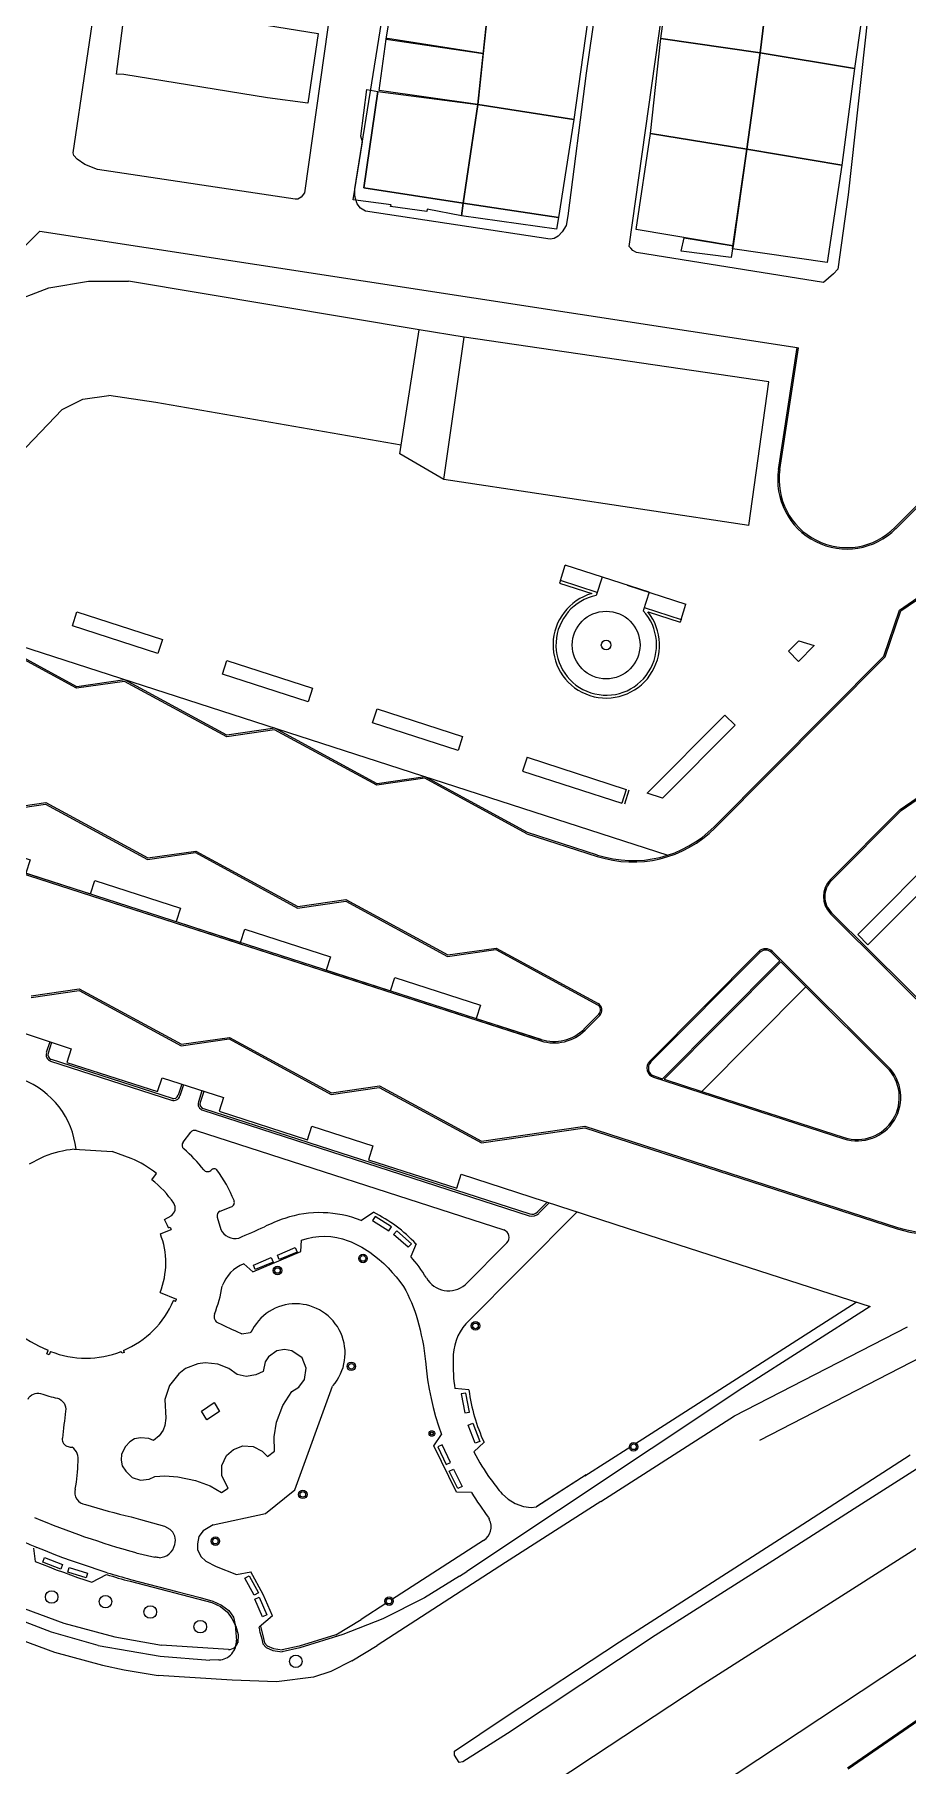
# Model space of a CAD drawing. Header units: centimetres. Extents: x 6155 to 7007, y 1466 to 2152.
# Drawn here: x 6604.2 to 6694.4, y 1571.6 to 1750.4 of the extents above; entities that cross this region are included whole.
import ezdxf

# ---------------------------------------------------------------- set-up
doc = ezdxf.new("R2010")
doc.units = ezdxf.units.CM
doc.layers.add('Level30', color=1, linetype='Continuous')

msp = doc.modelspace()

# ---------------------------------------------------------------- linework, layer by layer
at = {"color": 0, "linetype": 'Continuous'}
for p, q in [((6573.11, 1698.28), (6604.75, 1730.09)), ((6658.56, 1694.01), (6658.47, 1693.73)), ((6671.02, 1689.99), (6670.93, 1689.7)), ((6681.33, 1654.61), (6683.92, 1652.03))]:
    msp.add_line(p, q, dxfattribs=at)
at = {"color": 0}
for p, q in [((6604.75, 1730.09), (6683.02, 1718.09)), ((6601.39, 1722.58), (6605.68, 1724.25)), ((6605.68, 1724.25), (6609.77, 1724.92)), ((6609.77, 1724.92), (6613.93, 1724.92)), ((6643.95, 1719.89), (6613.93, 1724.92)), ((6642.1, 1707.99), (6643.95, 1719.89)), ((6648.59, 1719.15), (6643.95, 1719.89)), ((6646.49, 1704.46), (6648.59, 1719.15)), ((6680.09, 1714.54), (6648.59, 1719.15)), ((6681.09, 1705.49), (6683.02, 1718.09)), ((6681.24, 1705.47), (6683.17, 1718.06)), ((6609.2, 1712.74), (6611.88, 1713.11)), ((6616.73, 1712.39), (6611.88, 1713.11)), ((6678.01, 1699.68), (6680.09, 1714.54)), ((6594.97, 1699.08), (6607.07, 1711.67)), ((6607.07, 1711.67), (6609.2, 1712.74)), ((6642.1, 1707.99), (6616.73, 1712.39)), ((6693.12, 1699.47), (6706.22, 1712.63)), ((6693.23, 1699.36), (6706.33, 1712.53)), ((6641.96, 1707.1), (6642.1, 1707.99)), ((6646.49, 1704.46), (6641.96, 1707.1)), ((6678.01, 1699.68), (6646.49, 1704.46)), ((6693.6, 1690.96), (6703.49, 1697.77)), ((6693.73, 1690.86), (6703.62, 1697.67)), ((6658.56, 1694.01), (6659.06, 1695.58)), ((6658.47, 1693.73), (6661.79, 1692.65)), ((6662.36, 1692.78), (6658.56, 1694.01)), ((6662.87, 1694.35), (6662.26, 1692.46)), ((6667.72, 1692.79), (6667.11, 1690.89)), ((6590.45, 1691.2), (6669.65, 1665.63)), ((6667.22, 1691.22), (6671.02, 1689.99)), ((6667.61, 1690.78), (6670.93, 1689.7)), ((6671.02, 1689.99), (6671.53, 1691.56)), ((6691.99, 1686.2), (6693.6, 1690.96)), ((6692.12, 1686.12), (6693.73, 1690.86)), ((6608.55, 1682.87), (6598, 1688.6)), ((6608.58, 1683.02), (6598.03, 1688.75)), ((6683.19, 1687.79), (6682.11, 1686.71)), ((6683.17, 1685.65), (6682.11, 1686.71)), ((6684.79, 1687.28), (6683.17, 1685.65)), ((6674.44, 1668.56), (6691.99, 1686.2)), ((6674.55, 1668.45), (6692.12, 1686.12)), ((6613.51, 1683.59), (6608.55, 1682.87)), ((6613.54, 1683.74), (6608.58, 1683.02)), ((6624.06, 1677.86), (6613.51, 1683.59)), ((6624.09, 1678.02), (6613.54, 1683.74)), ((6675.55, 1680.11), (6667.52, 1672.05)), ((6676.61, 1679.06), (6675.55, 1680.11)), ((6629.02, 1678.58), (6624.06, 1677.86)), ((6629.05, 1678.74), (6624.09, 1678.02)), ((6639.57, 1672.85), (6629.02, 1678.58)), ((6639.6, 1673.01), (6629.05, 1678.74)), ((6676.61, 1679.06), (6669.12, 1671.53)), ((6655.11, 1675.74), (6654.65, 1674.31)), ((6655.11, 1675.74), (6665.35, 1672.43)), ((6693.66, 1670.35), (6703.55, 1677.16)), ((6693.76, 1670.24), (6703.68, 1677.06)), ((6644.56, 1673.73), (6639.6, 1673.01)), ((6655.14, 1667.98), (6644.56, 1673.73)), ((6654.65, 1674.31), (6664.89, 1671)), ((6644.53, 1673.57), (6639.57, 1672.85)), ((6655.08, 1667.84), (6644.53, 1673.57)), ((6665.35, 1672.43), (6664.89, 1671)), ((6665.64, 1672.34), (6665.18, 1670.91)), ((6665.45, 1672.72), (6665.45, 1672.72)), ((6582.65, 1670.29), (6656.53, 1646.44)), ((6582.65, 1670.29), (6656.66, 1646.4)), ((6582.7, 1670.44), (6656.57, 1646.59)), ((6600.37, 1670.19), (6605.33, 1670.91)), ((6600.4, 1670.35), (6605.36, 1671.06)), ((6605.33, 1670.91), (6615.88, 1665.18)), ((6605.36, 1671.06), (6615.91, 1665.34)), ((6693.66, 1670.35), (6686.46, 1663.12)), ((6693.76, 1670.24), (6686.57, 1663.01)), ((6655.08, 1667.84), (6662.35, 1665.5)), ((6662.4, 1665.64), (6655.14, 1667.98)), ((6699.69, 1667.88), (6689.28, 1657.42)), ((6700.76, 1666.83), (6690.34, 1656.36)), ((6615.88, 1665.18), (6620.85, 1665.9)), ((6615.91, 1665.34), (6620.87, 1666.06)), ((6620.85, 1665.9), (6631.39, 1660.17)), ((6620.87, 1666.06), (6631.42, 1660.33)), ((6631.39, 1660.17), (6636.36, 1660.89)), ((6631.42, 1660.33), (6636.39, 1661.05)), ((6636.36, 1660.89), (6646.9, 1655.17)), ((6636.39, 1661.05), (6646.93, 1655.32)), ((6709.27, 1636.89), (6686.47, 1659.58)), ((6709.3, 1637.08), (6686.58, 1659.69)), ((6646.9, 1655.17), (6651.87, 1655.88)), ((6646.93, 1655.32), (6651.9, 1656.04)), ((6651.87, 1655.88), (6662.37, 1650.18)), ((6651.9, 1656.04), (6662.44, 1650.31)), ((6689.28, 1657.42), (6690.34, 1656.36)), ((6667.78, 1644.34), (6679.06, 1655.67)), ((6667.88, 1644.23), (6679.16, 1655.57)), ((6681.23, 1654.71), (6669.11, 1642.54)), ((6681.33, 1654.61), (6669.27, 1642.49)), ((6680.36, 1655.57), (6681.23, 1654.71)), ((6680.47, 1655.68), (6692.4, 1643.8)), ((6603.84, 1650.94), (6608.81, 1651.66)), ((6603.87, 1651.1), (6608.83, 1651.81)), ((6608.81, 1651.66), (6619.35, 1645.93)), ((6608.83, 1651.81), (6619.38, 1646.09)), ((6683.92, 1652.03), (6673.17, 1641.23)), ((6683.92, 1652.03), (6692.3, 1643.7)), ((6660.99, 1647.66), (6662.52, 1649.19)), ((6661.1, 1647.55), (6662.62, 1649.08)), ((6601.68, 1647.71), (6607.98, 1645.61)), ((6676.83, 1644.91), (6678.98, 1647.07)), ((6605.78, 1646.35), (6605.42, 1645.23)), ((6605.97, 1646.28), (6605.61, 1645.17)), ((6607.98, 1645.61), (6607.55, 1644.22)), ((6619.35, 1645.93), (6624.32, 1646.65)), ((6619.38, 1646.09), (6624.35, 1646.81)), ((6624.32, 1646.65), (6634.86, 1640.92)), ((6624.35, 1646.81), (6634.89, 1641.08)), ((6605.87, 1644.35), (6618.35, 1640.32)), ((6605.93, 1644.54), (6618.42, 1640.51)), ((6607.55, 1644.22), (6616.92, 1641.2)), ((6616.92, 1641.2), (6617.38, 1642.63)), ((6617.38, 1642.63), (6623.73, 1640.58)), ((6619.41, 1641.97), (6619.04, 1640.83)), ((6619.6, 1641.91), (6619.23, 1640.77)), ((6634.86, 1640.92), (6639.83, 1641.64)), ((6634.89, 1641.08), (6639.86, 1641.8)), ((6639.83, 1641.64), (6650.38, 1635.92)), ((6639.86, 1641.8), (6650.4, 1636.07)), ((6668.18, 1642.68), (6687.84, 1636.33)), ((6668.22, 1642.82), (6669.11, 1642.54)), ((6669.27, 1642.49), (6673.17, 1641.23)), ((6621.51, 1641.29), (6621.14, 1640.15)), ((6621.7, 1641.23), (6621.33, 1640.09)), ((6623.73, 1640.58), (6623.27, 1639.18)), ((6673.17, 1641.23), (6687.89, 1636.47)), ((6621.59, 1639.27), (6655.32, 1628.38)), ((6621.65, 1639.46), (6655.38, 1628.57)), ((6623.27, 1639.18), (6632.4, 1636.21)), ((6619.55, 1635.97), (6620.36, 1637.01)), ((6620.91, 1637.18), (6652.71, 1626.91)), ((6632.4, 1636.21), (6632.86, 1637.64)), ((6632.86, 1637.64), (6639.16, 1635.6)), ((6650.38, 1635.92), (6661.07, 1637.46)), ((6650.4, 1636.07), (6661.09, 1637.62)), ((6661.07, 1637.46), (6693.36, 1627.04)), ((6661.09, 1637.62), (6693.4, 1627.18)), ((6605.19, 1634.49), (6604.87, 1634.31)), ((6608.29, 1635.25), (6612.22, 1635.01)), ((6614.19, 1634.3), (6612.22, 1635.01)), ((6639.16, 1635.6), (6638.73, 1634.16)), ((6604.87, 1634.31), (6603.65, 1633.7)), ((6616.32, 1632.1), (6616.81, 1632.74)), ((6622.42, 1633.05), (6622.61, 1633.22)), ((6638.73, 1634.16), (6647.85, 1631.24)), ((6647.85, 1631.24), (6648.3, 1632.66)), ((6648.3, 1632.66), (6665.56, 1627.07)), ((6623.38, 1628.84), (6624.54, 1629.29)), ((6657.19, 1629.77), (6656.19, 1628.77)), ((6657.4, 1629.7), (6656.33, 1628.63)), ((6617.63, 1627.98), (6618.31, 1628.38)), ((6618.04, 1627.14), (6618.22, 1627.21)), ((6618.22, 1627.21), (6618.33, 1626.97)), ((6623.08, 1628.24), (6623.44, 1626.97)), ((6637.94, 1627.89), (6639.24, 1628.74)), ((6639.41, 1628.31), (6639.13, 1627.89)), ((6639.13, 1627.89), (6640.81, 1626.81)), ((6641.09, 1627.23), (6639.41, 1628.31)), ((6640.81, 1626.81), (6641.09, 1627.23)), ((6660.28, 1628.77), (6648.78, 1617.21)), ((6660.07, 1628.84), (6660.49, 1628.7)), ((6617.21, 1626.51), (6618.33, 1626.97)), ((6631.72, 1624.67), (6631.79, 1625.87)), ((6641.31, 1626.43), (6641.64, 1626.81)), ((6642.82, 1625.12), (6641.31, 1626.43)), ((6641.64, 1626.81), (6643.15, 1625.49)), ((6643.15, 1625.49), (6642.82, 1625.12)), ((6643.63, 1625.48), (6643.08, 1624.16)), ((6653.03, 1625.59), (6648.71, 1621.25)), ((6665.56, 1627.07), (6690.55, 1619)), ((6626.77, 1622.57), (6631.72, 1624.67)), ((6626.77, 1622.57), (6625.82, 1623.4)), ((6617.18, 1620.46), (6618.87, 1619.75)), ((6618.77, 1619.52), (6618.57, 1619.61)), ((6618.77, 1619.52), (6618.87, 1619.75)), ((6666.21, 1604.79), (6689.13, 1619.46)), ((6690.55, 1619), (6677.39, 1610.6)), ((6676.56, 1607.7), (6694.41, 1616.91)), ((6605.61, 1614.47), (6604.65, 1614.91)), ((6625.58, 1616.17), (6625.51, 1616.2)), ((6625.64, 1616.18), (6625.58, 1616.17)), ((6625.64, 1616.18), (6626.5, 1616.3)), ((6626.56, 1616.3), (6626.5, 1616.3)), ((6605.46, 1614.11), (6605.61, 1614.47)), ((6605.71, 1614), (6605.46, 1614.11)), ((6605.86, 1614.36), (6605.71, 1614)), ((6613.23, 1614.17), (6613.16, 1614.35)), ((6613.46, 1614.26), (6613.23, 1614.17)), ((6613.39, 1614.45), (6613.46, 1614.26)), ((6621.07, 1613.07), (6619.81, 1612.58)), ((6621.83, 1613.18), (6621.07, 1613.07)), ((6623.13, 1613.06), (6621.83, 1613.18)), ((6624.27, 1612.61), (6623.13, 1613.06)), ((6628.04, 1613.28), (6627.83, 1612.28)), ((6628.37, 1613.8), (6628.04, 1613.28)), ((6629.24, 1614.43), (6628.37, 1613.8)), ((6630.03, 1614.56), (6629.24, 1614.43)), ((6630.81, 1614.43), (6630.03, 1614.56)), ((6631.87, 1613.71), (6630.81, 1614.43)), ((6632.26, 1612.63), (6631.87, 1613.71)), ((6619.13, 1612.06), (6618.15, 1610.83)), ((6619.81, 1612.58), (6619.13, 1612.06)), ((6625.15, 1611.98), (6624.27, 1612.61)), ((6626.06, 1611.77), (6625.15, 1611.98)), ((6627.07, 1611.95), (6626.06, 1611.77)), ((6627.83, 1612.28), (6627.07, 1611.95)), ((6631.52, 1610.66), (6632.1, 1611.45)), ((6632.1, 1611.45), (6632.26, 1612.63)), ((6618.15, 1610.83), (6617.66, 1609.4)), ((6617.66, 1609.4), (6617.78, 1607.48)), ((6629.85, 1608.76), (6630.78, 1610.21)), ((6630.78, 1610.21), (6631.52, 1610.66)), ((6631.11, 1600.07), (6635, 1610.78)), ((6649.1, 1610.38), (6647.64, 1610.52)), ((6648.78, 1610.06), (6648.28, 1609.97)), ((6648.28, 1609.97), (6648.66, 1608)), ((6649.15, 1608.1), (6648.78, 1610.06)), ((6677.42, 1610.61), (6648.89, 1591.63)), ((6621.45, 1608.2), (6622.76, 1609.07)), ((6622.02, 1607.3), (6621.45, 1608.2)), ((6623.31, 1608.16), (6622.02, 1607.3)), ((6622.76, 1609.07), (6623.31, 1608.16)), ((6629.22, 1607.06), (6629.85, 1608.76)), ((6648.66, 1608), (6649.15, 1608.1)), ((6662.74, 1598.86), (6676.56, 1607.7)), ((6617.48, 1606.24), (6617.08, 1605.63)), ((6617.67, 1606.72), (6617.48, 1606.24)), ((6617.78, 1607.48), (6617.67, 1606.72)), ((6628.98, 1605.54), (6629.22, 1607.06)), ((6645.46, 1604.59), (6646.27, 1605.77)), ((6649.02, 1606.75), (6649.49, 1606.94)), ((6649.75, 1604.89), (6649.02, 1606.75)), ((6649.49, 1606.94), (6650.22, 1605.07)), ((6613.6, 1604.54), (6613.2, 1603.74)), ((6614.04, 1605.03), (6613.6, 1604.54)), ((6614.55, 1605.32), (6614.04, 1605.03)), ((6615.16, 1605.42), (6614.55, 1605.32)), ((6616, 1605.35), (6615.16, 1605.42)), ((6616.51, 1605.15), (6616, 1605.35)), ((6617.08, 1605.63), (6616.51, 1605.15)), ((6624.04, 1603.61), (6624.75, 1604.23)), ((6624.75, 1604.23), (6625.72, 1604.59)), ((6625.72, 1604.59), (6626.79, 1604.53)), ((6626.79, 1604.53), (6627.74, 1604.06)), ((6627.74, 1604.06), (6628.27, 1603.49)), ((6628.27, 1603.49), (6629.02, 1604.04)), ((6629.02, 1604.04), (6628.98, 1605.54)), ((6647.81, 1599.83), (6645.46, 1604.59)), ((6646.33, 1604.71), (6645.88, 1604.49)), ((6645.88, 1604.49), (6646.74, 1602.69)), ((6647.19, 1602.9), (6646.33, 1604.71)), ((6649.61, 1603.97), (6650.66, 1604.98)), ((6650.22, 1605.07), (6649.75, 1604.89)), ((6661.06, 1601.49), (6665.83, 1604.55)), ((6613.2, 1603.74), (6613.15, 1603.12)), ((6613.15, 1603.12), (6613.26, 1602.55)), ((6613.26, 1602.55), (6613.63, 1602)), ((6623.55, 1601.52), (6623.57, 1602.56)), ((6623.57, 1602.56), (6624.04, 1603.61)), ((6646.74, 1602.69), (6647.19, 1602.9)), ((6647.07, 1602), (6647.52, 1602.21)), ((6647.52, 1602.21), (6648.39, 1600.41)), ((6613.63, 1602), (6614.28, 1601.35)), ((6614.28, 1601.35), (6615.16, 1601.05)), ((6615.16, 1601.05), (6616.06, 1601.15)), ((6616.06, 1601.15), (6616.65, 1601.44)), ((6616.65, 1601.44), (6617.66, 1601.5)), ((6617.66, 1601.5), (6619.03, 1601.42)), ((6619.03, 1601.42), (6620.83, 1601.04)), ((6620.83, 1601.04), (6622.35, 1600.48)), ((6622.35, 1600.48), (6623.52, 1599.77)), ((6624.2, 1600.22), (6623.55, 1601.52)), ((6647.94, 1600.19), (6647.07, 1602)), ((6648.39, 1600.41), (6647.94, 1600.19)), ((6661.23, 1601.6), (6656.09, 1598.32)), ((6661.23, 1601.6), (6656.13, 1598.34)), ((6623.52, 1599.77), (6624.2, 1600.22)), ((6628.07, 1597.61), (6631.11, 1600.07)), ((6649.38, 1599.78), (6647.81, 1599.83)), ((6652.57, 1599.62), (6653.16, 1599.09)), ((6662.74, 1598.86), (6652.89, 1592.54)), ((6653.16, 1599.09), (6653.87, 1598.65)), ((6653.87, 1598.65), (6654.75, 1598.34)), ((6614.19, 1597.26), (6615.17, 1596.98)), ((6615.17, 1596.98), (6617.65, 1596.3)), ((6622.67, 1596.46), (6628.07, 1597.61)), ((6651.13, 1597.17), (6651.21, 1597.01)), ((6654.75, 1598.34), (6655.53, 1598.25)), ((6655.53, 1598.25), (6656.03, 1598.31)), ((6617.65, 1596.3), (6618.17, 1595.98)), ((6621.19, 1595.23), (6621.03, 1594.49)), ((6621.62, 1595.82), (6621.19, 1595.23)), ((6622.67, 1596.46), (6621.62, 1595.82)), ((6604.1, 1594.04), (6604.26, 1592.67)), ((6614.68, 1593.56), (6616.64, 1593.12)), ((6621.03, 1594.49), (6621.05, 1593.9)), ((6621.05, 1593.9), (6621.38, 1593.19)), ((6650.62, 1594.83), (6641.1, 1588.69)), ((6621.38, 1593.19), (6621.89, 1592.69)), ((6621.89, 1592.69), (6622.98, 1592.15)), ((6622.98, 1592.15), (6625.09, 1591.32)), ((6625.09, 1591.32), (6626.57, 1591.58)), ((6627.84, 1589.25), (6626.57, 1591.58)), ((6652.89, 1592.54), (6639.62, 1583.99)), ((6648.13, 1591.13), (6648.89, 1591.63)), ((6610.14, 1590.53), (6611.65, 1591.31)), ((6614.07, 1590.62), (6622.51, 1588.41)), ((6614.12, 1590.81), (6618.9, 1589.57)), ((6648.14, 1591.14), (6644.51, 1588.9)), ((6602.19, 1588.15), (6607.24, 1586.3)), ((6618.9, 1589.57), (6621.33, 1588.92)), ((6621.33, 1588.92), (6622.62, 1588.55)), ((6622.51, 1588.41), (6623.42, 1588)), ((6622.62, 1588.55), (6623.53, 1588.15)), ((6623.42, 1588), (6624.15, 1587.42)), ((6623.53, 1588.15), (6624.28, 1587.58)), ((6628.8, 1587.06), (6627.84, 1589.25)), ((6640.61, 1588.38), (6637.95, 1586.66)), ((6644.51, 1588.9), (6640.19, 1586.75)), ((6605.94, 1585.36), (6602.82, 1586.56)), ((6607.24, 1586.3), (6612.49, 1584.86)), ((6624.15, 1587.42), (6624.59, 1586.77)), ((6624.28, 1587.58), (6624.77, 1586.89)), ((6624.59, 1586.77), (6625, 1585.99)), ((6624.77, 1586.89), (6624.93, 1586.13)), ((6624.93, 1586.13), (6625.07, 1584.46)), ((6628.81, 1587.06), (6627.43, 1585.86)), ((6635.35, 1585.08), (6637.95, 1586.66)), ((6640.19, 1586.75), (6636.07, 1585.1)), ((6600.95, 1585.25), (6606.28, 1583.29)), ((6610.77, 1583.99), (6605.94, 1585.36)), ((6612.49, 1584.86), (6617.34, 1584.01)), ((6625, 1585.99), (6625.24, 1585.13)), ((6625.24, 1585.13), (6625.21, 1584.27)), ((6625.21, 1584.27), (6625.22, 1584.4)), ((6627.5, 1585.35), (6627.69, 1584.65)), ((6627.55, 1585.96), (6627.88, 1584.7)), ((6627.69, 1584.65), (6627.8, 1584.16)), ((6627.88, 1584.7), (6627.98, 1584.25)), ((6635.35, 1585.08), (6631.56, 1583.92)), ((6636.07, 1585.1), (6631.61, 1583.72)), ((6606.28, 1583.29), (6611.23, 1581.94)), ((6610.77, 1583.99), (6617.2, 1582.86)), ((6617.2, 1582.86), (6622.33, 1582.47)), ((6624.25, 1583.58), (6617.34, 1584.01)), ((6627.8, 1584.16), (6628.14, 1583.77)), ((6627.98, 1584.25), (6628.26, 1583.93)), ((6628.14, 1583.77), (6628.84, 1583.47)), ((6628.26, 1583.93), (6628.9, 1583.66)), ((6628.84, 1583.47), (6629.81, 1583.33)), ((6628.9, 1583.66), (6629.81, 1583.53)), ((6631.56, 1583.92), (6629.81, 1583.53)), ((6631.61, 1583.72), (6629.81, 1583.33)), ((6637, 1582.4), (6639.62, 1583.99)), ((6611.23, 1581.94), (6613.47, 1581.48)), ((6613.47, 1581.48), (6616.97, 1580.87)), ((6624.63, 1580.4), (6616.97, 1580.87)), ((6623.25, 1582.49), (6622.33, 1582.47)), ((6634.82, 1581.3), (6633.03, 1580.7)), ((6637, 1582.4), (6634.82, 1581.3)), ((6629.22, 1580.21), (6624.63, 1580.4)), ((6633.03, 1580.7), (6629.22, 1580.21))]:
    msp.add_line(p, q, dxfattribs=at)
msp.add_line((6683.02, 1718.09), (6683.17, 1718.06))
at = {"color": 7}
msp.add_line((6679.16, 1605.18), (6697.01, 1614.38), dxfattribs=at)
for points in [[(6640.27, 1796.43), (6640.77, 1796.01), (6640.97, 1795.61), (6641.04, 1795.18), (6641, 1794.61), (6634.92, 1754.11), (6632.11, 1734.07), (6631.76, 1733.62), (6631.43, 1733.41), (6631.14, 1733.39), (6610.7, 1736.46), (6609.41, 1736.97), (6608.6, 1737.53), (6608.27, 1737.9), (6608.19, 1738.18), (6612.01, 1764.07), (6617.13, 1798.71), (6617.57, 1799.28), (6618.08, 1799.52), (6618.87, 1799.55), (6640.27, 1796.43)], [(6659.33, 1731.7), (6659.16, 1730.67), (6658.74, 1730.04), (6658.32, 1729.6), (6657.89, 1729.34), (6657.49, 1729.27), (6638.41, 1732.18), (6637.9, 1732.48), (6637.56, 1732.91), (6637.39, 1733.46), (6637.29, 1733.83), (6637.3, 1734.47), (6646.94, 1794.62), (6647.21, 1795.2), (6647.52, 1795.48), (6647.93, 1795.63), (6666.76, 1792.6), (6667.2, 1792.33), (6667.5, 1792.07), (6667.68, 1791.8), (6667.77, 1791.54), (6661.22, 1746.44), (6659.33, 1731.7)], [(6673.05, 1726.84), (6666.4, 1727.88), (6666.04, 1728.1), (6665.82, 1728.36), (6665.65, 1728.53), (6674.37, 1790.44), (6674.45, 1790.85), (6674.61, 1791.18), (6674.93, 1791.33), (6675.36, 1791.41), (6684.76, 1789.99)], [(6693.06, 1777.14), (6688.29, 1733.85), (6687.21, 1726.18), (6686.77, 1725.69), (6685.75, 1724.81), (6673.05, 1726.84)], [(6638.92, 1550.3), (6638.57, 1551.45), (6638.52, 1552.5), (6638.78, 1554.16), (6638.97, 1555.19), (6639.54, 1556.29), (6640.48, 1557.64), (6641.43, 1558.63), (6642.28, 1559.29), (6650.14, 1564.71), (6661.98, 1572.56), (6673, 1579.81), (6700.3, 1597.21), (6732.19, 1617.54), (6754.15, 1631.57), (6776.38, 1645.68), (6791.32, 1655.23), (6791.96, 1655.37), (6792.58, 1654.98), (6793.38, 1654.01), (6794.37, 1652.42), (6796.24, 1649.7)], [(6703.31, 1607.27), (6689.3, 1598.34), (6680.52, 1592.74), (6668.36, 1585.02), (6653.08, 1574.9), (6648.47, 1571.96), (6648.09, 1571.9), (6647.6, 1572.66), (6647.61, 1573.05), (6652.86, 1576.58), (6664.66, 1584.36), (6683.02, 1596.12), (6694.71, 1603.69)]]:
    msp.add_lwpolyline(points, dxfattribs=at)
for points in [[(6679.2, 1748.51), (6668.94, 1750.01), (6670.31, 1760.21), (6670.4, 1759.96), (6680.37, 1758.23), (6679.2, 1748.51)], [(6679.2, 1748.51), (6680.37, 1758.23), (6690.31, 1756.64), (6688.93, 1746.89), (6679.2, 1748.51)], [(6640.67, 1750.01), (6640.56, 1749.93), (6641.26, 1754.36), (6651.1, 1753.25), (6650.58, 1748.45), (6640.67, 1750.01)], [(6612.67, 1746.33), (6613.64, 1753.72), (6633.52, 1750.52), (6632.45, 1743.34), (6628.29, 1743.89), (6613.43, 1746.27), (6612.67, 1746.33)], [(6661.36, 1751.72), (6659.95, 1741.63), (6650.03, 1743.2), (6651.1, 1753.25), (6661.36, 1751.72)], [(6650.03, 1743.2), (6639.82, 1744.63), (6640.56, 1749.93), (6650.58, 1748.45), (6650.03, 1743.2)], [(6679.2, 1748.51), (6677.82, 1738.57), (6667.87, 1740.18), (6668.94, 1750.01), (6679.2, 1748.51)], [(6677.82, 1738.57), (6679.2, 1748.51), (6688.93, 1746.89), (6687.63, 1736.93), (6677.82, 1738.57)], [(6648.33, 1731.69), (6644.78, 1732.36), (6644.75, 1732.14), (6641, 1732.66), (6641.05, 1732.81), (6637.14, 1733.34), (6638.09, 1739.33), (6637.93, 1739.93), (6638.55, 1744.73), (6639.68, 1744.52), (6638.22, 1734.58), (6648.5, 1733), (6648.33, 1731.69)], [(6648.5, 1733), (6638.22, 1734.58), (6639.68, 1744.52), (6650.03, 1743.2), (6648.5, 1733)], [(6659.95, 1741.63), (6658.36, 1731.5), (6648.5, 1733), (6650.03, 1743.2), (6659.95, 1741.63)], [(6677.82, 1738.57), (6676.39, 1728.58), (6666.39, 1730.26), (6667.87, 1740.18), (6677.82, 1738.57)], [(6676.35, 1728.29), (6677.82, 1738.57), (6687.63, 1736.93), (6686.11, 1726.87), (6676.35, 1728.29)], [(6658.36, 1731.5), (6658.15, 1730.32), (6648.33, 1731.69), (6648.5, 1733), (6658.36, 1731.5)], [(6676.35, 1728.29), (6676.21, 1727.37), (6671.03, 1728.04), (6671.35, 1729.42), (6676.39, 1728.58), (6676.35, 1728.29)]]:
    msp.add_lwpolyline(points, close=True, dxfattribs=at)
at = {"color": 0}
for points in [[(6667.72, 1692.79), (6659.06, 1695.58)], [(6665.44, 1693.52), (6671.53, 1691.56)], [(6683.19, 1687.79), (6684.79, 1687.28)], [(6624.09, 1685.75), (6632.94, 1682.9), (6632.48, 1681.47), (6623.63, 1684.33), (6624.09, 1685.75)], [(6581.43, 1672.37), (6588.25, 1670.16), (6587.81, 1668.79), (6594.47, 1666.64), (6594.91, 1668.01), (6603.76, 1665.15), (6603.32, 1663.78), (6609.98, 1661.63), (6610.43, 1663), (6619.28, 1660.15), (6618.83, 1658.77), (6625.49, 1656.62), (6625.94, 1657.99), (6634.79, 1655.14), (6634.34, 1653.76), (6641, 1651.61), (6641.45, 1652.99), (6650.3, 1650.13), (6649.86, 1648.75), (6656.52, 1646.61)], [(6669.12, 1671.53), (6667.52, 1672.05)], [(6622.61, 1633.22), (6622.61, 1633.22), (6622.67, 1633.24), (6622.73, 1633.25), (6622.79, 1633.26), (6622.85, 1633.25), (6622.9, 1633.23), (6622.96, 1633.2), (6623, 1633.17), (6623.05, 1633.12)], [(6623.44, 1626.97), (6623.44, 1626.97), (6623.59, 1626.73), (6623.77, 1626.51), (6623.98, 1626.33), (6624.22, 1626.19), (6624.48, 1626.09), (6624.76, 1626.04), (6625.04, 1626.03), (6625.31, 1626.07)], [(6631.79, 1625.87), (6631.79, 1625.87), (6632.38, 1626.04), (6632.98, 1626.17), (6633.59, 1626.24), (6634.21, 1626.26), (6634.82, 1626.22), (6635.43, 1626.13), (6636.03, 1625.99), (6636.62, 1625.8)], [(6636.62, 1625.8), (6636.62, 1625.8), (6636.91, 1625.68), (6637.2, 1625.55), (6637.48, 1625.41), (6637.76, 1625.27), (6638.04, 1625.12), (6638.31, 1624.96), (6638.58, 1624.8), (6638.85, 1624.63), (6638.85, 1624.63), (6639.35, 1624.25), (6639.83, 1623.85), (6640.29, 1623.43), (6640.74, 1622.99), (6641.17, 1622.53), (6641.58, 1622.06), (6641.96, 1621.57), (6642.33, 1621.06)], [(6626.82, 1623.27), (6628.66, 1624.05), (6628.86, 1623.59), (6627.02, 1622.81), (6626.82, 1623.27)], [(6629.31, 1624.31), (6631.15, 1625.09), (6631.35, 1624.62), (6629.5, 1623.85), (6629.31, 1624.31)], [(6625.82, 1623.4), (6625.82, 1623.4), (6625.45, 1623.23), (6625.1, 1623.02), (6624.77, 1622.78), (6624.47, 1622.5), (6624.2, 1622.19), (6623.97, 1621.85), (6623.77, 1621.49), (6623.61, 1621.12)], [(6642.33, 1621.06), (6642.33, 1621.06), (6642.56, 1620.65), (6642.77, 1620.24), (6642.97, 1619.82), (6643.16, 1619.4), (6643.34, 1618.97), (6643.5, 1618.53), (6643.64, 1618.09), (6643.78, 1617.64), (6643.78, 1617.64), (6643.92, 1617.11), (6644.05, 1616.58), (6644.17, 1616.04), (6644.29, 1615.5), (6644.39, 1614.96), (6644.48, 1614.42), (6644.55, 1613.88), (6644.62, 1613.33)], [(6644.62, 1613.34), (6644.62, 1613.34), (6644.71, 1612.37), (6644.83, 1611.41), (6644.99, 1610.45), (6645.18, 1609.5), (6645.4, 1608.55), (6645.66, 1607.62), (6645.95, 1606.69), (6646.27, 1605.77)], [(6647.48, 1613.5), (6647.48, 1613.5), (6647.47, 1613.13), (6647.47, 1612.76), (6647.48, 1612.38), (6647.49, 1612.01), (6647.52, 1611.63), (6647.55, 1611.26), (6647.59, 1610.89), (6647.64, 1610.52)], [(6603.53, 1609.44), (6603.53, 1609.44), (6603.63, 1609.6), (6603.76, 1609.75), (6603.91, 1609.87), (6604.08, 1609.96), (6604.26, 1610.02), (6604.45, 1610.05), (6604.65, 1610.04), (6604.84, 1610.01)], [(6606.57, 1609.53), (6606.57, 1609.53), (6606.77, 1609.45), (6606.95, 1609.34), (6607.11, 1609.19), (6607.25, 1609.02), (6607.34, 1608.83), (6607.41, 1608.62), (6607.43, 1608.41), (6607.41, 1608.19)], [(6649.61, 1603.97), (6649.61, 1603.97), (6649.8, 1603.6), (6650.01, 1603.23), (6650.22, 1602.86), (6650.43, 1602.5), (6650.66, 1602.15), (6650.89, 1601.8), (6651.13, 1601.45), (6651.38, 1601.11), (6651.38, 1601.11), (6651.52, 1600.92), (6651.66, 1600.73), (6651.8, 1600.54), (6651.95, 1600.36), (6652.09, 1600.17), (6652.24, 1599.99), (6652.4, 1599.81), (6652.55, 1599.63)], [(6649.38, 1599.78), (6649.38, 1599.78), (6649.38, 1599.78), (6649.38, 1599.78), (6649.38, 1599.78), (6649.38, 1599.78), (6649.38, 1599.78), (6649.38, 1599.78), (6649.38, 1599.78), (6649.38, 1599.78), (6649.38, 1599.78), (6649.58, 1599.45), (6649.79, 1599.12), (6650, 1598.8), (6650.22, 1598.47), (6650.44, 1598.15), (6650.66, 1597.83), (6650.88, 1597.51), (6651.11, 1597.2)], [(6601.27, 1595.61), (6601.27, 1595.61), (6601.5, 1595.53), (6601.72, 1595.44), (6601.94, 1595.34), (6602.15, 1595.24), (6602.36, 1595.13), (6602.57, 1595.01), (6602.77, 1594.88), (6602.96, 1594.74), (6602.96, 1594.74), (6603.15, 1594.66), (6603.33, 1594.58), (6603.51, 1594.5), (6603.7, 1594.43), (6603.88, 1594.35), (6604.07, 1594.27), (6604.25, 1594.19), (6604.44, 1594.11)], [(6611.71, 1591.5), (6611.71, 1591.5), (6610.79, 1591.79), (6609.87, 1592.09), (6608.96, 1592.4), (6608.04, 1592.72), (6607.14, 1593.05), (6606.23, 1593.39), (6605.33, 1593.75), (6604.44, 1594.11)], [(6604.26, 1592.67), (6604.26, 1592.67), (6604.99, 1592.38), (6605.72, 1592.09), (6606.45, 1591.81), (6607.18, 1591.54), (6607.92, 1591.28), (6608.66, 1591.02), (6609.4, 1590.77), (6610.14, 1590.53)], [(6605.23, 1593.06), (6607.09, 1592.34), (6606.91, 1591.87), (6605.05, 1592.6), (6605.23, 1593.06)], [(6607.78, 1592.04), (6609.69, 1591.44), (6609.54, 1590.97), (6607.63, 1591.56), (6607.78, 1592.04)], [(6626.37, 1591.16), (6627.34, 1589.41), (6626.9, 1589.17), (6625.94, 1590.92), (6626.37, 1591.16)], [(6627.43, 1588.98), (6628.21, 1587.14), (6627.75, 1586.94), (6626.97, 1588.78), (6627.43, 1588.98)]]:
    msp.add_lwpolyline(points, dxfattribs=at)
for points in [[(6608.58, 1690.76), (6617.43, 1687.91), (6616.96, 1686.48), (6608.11, 1689.34), (6608.58, 1690.76)], [(6639.6, 1680.75), (6648.45, 1677.89), (6647.99, 1676.46), (6639.14, 1679.32), (6639.6, 1680.75)]]:
    msp.add_lwpolyline(points, close=True, dxfattribs=at)
at = {"linetype": 'Continuous', "flags": 128}
msp.add_lwpolyline([(6796.24, 1649.7), (6640.62, 1546.83)], dxfattribs=at)
at = {"color": 0}
for centre, radius in [((6663.28, 1687.34), 3.5), ((6663.28, 1687.34), 0.5), ((6638.15, 1623.97), 0.44), ((6638.15, 1623.97), 0.291), ((6629.31, 1622.72), 0.44), ((6629.31, 1622.72), 0.291), ((6649.77, 1617), 0.44), ((6649.77, 1617), 0.291), ((6636.94, 1612.82), 0.44), ((6636.94, 1612.82), 0.291), ((6645.27, 1605.88), 0.291), ((6645.27, 1605.88), 0.143), ((6666.12, 1604.51), 0.44), ((6666.12, 1604.51), 0.291), ((6631.93, 1599.59), 0.44), ((6631.93, 1599.59), 0.291), ((6622.89, 1594.76), 0.44), ((6622.89, 1594.76), 0.291), ((6605.97, 1588.99), 0.65), ((6611.54, 1588.51), 0.65), ((6616.16, 1587.44), 0.65), ((6640.84, 1588.56), 0.44), ((6640.84, 1588.56), 0.291), ((6621.33, 1585.92), 0.65), ((6631.21, 1582.34), 0.65)]:
    msp.add_circle(centre, radius, dxfattribs=at)
for centre, radius, start, end in [((6688.16, 1704.41), 7.15, 171.2796, 315.1422), ((6688.16, 1704.41), 7, 171.2796, 315.1422), ((6663.29, 1687.36), 5.5, 105.8383, 38.3626), ((6663.29, 1687.36), 5.2, 101.4709, 42.7331), ((6666.04, 1676.92), 12, 252.1072, 315.1422), ((6666.04, 1676.92), 11.85, 252.1072, 315.1422), ((6688.23, 1661.35), 2.5, 135.1422, 225.1422), ((6688.23, 1661.35), 2.35, 135.1415, 225.1429), ((6679.76, 1654.97), 1, 45.1422, 135.1422), ((6679.76, 1654.97), 0.85, 45.1414, 135.143), ((6662.07, 1649.63), 0.625, 315.1422, 61.4994), ((6662.07, 1649.63), 0.775, 315.1422, 61.4994), ((6657.91, 1650.73), 4.5, 252.1072, 315.1422), ((6657.91, 1650.73), 4.35, 252.1072, 315.1422), ((6606.09, 1645.01), 0.7, 162.1051, 252.1051), ((6606.09, 1645.01), 0.5, 162.1051, 252.1051), ((6668.49, 1643.63), 1, 135.1422, 252.1072), ((6668.49, 1643.63), 0.85, 135.1414, 252.1072), ((6689.23, 1640.61), 4.5, 252.1072, 45.1422), ((6689.23, 1640.61), 4.35, 252.1072, 45.1422), ((6599.81, 1634.31), 8.73, 6.1296, 68.8343), ((6618.57, 1640.98), 0.7, 252.1051, 342.1051), ((6618.57, 1640.98), 0.5, 252.1051, 342.1051), ((6621.8, 1639.94), 0.7, 162.1051, 252.1051), ((6621.8, 1639.94), 0.5, 162.1051, 252.1051), ((6620.75, 1636.7), 0.5, 72.1051, 142.3705), ((6609.54, 1623.51), 11.81, 96.0873, 111.6019), ((6619.95, 1635.66), 0.5, 142.3705, 229.4186), ((6609.54, 1623.51), 15.5, 38.3244, 49.4186), ((6609.54, 1623.51), 11.75, 51.7609, 66.7042), ((6622.09, 1633.43), 0.5, 218.3244, 310.5366), ((6610.45, 1623.97), 15.57, 22.6006, 36.0139), ((6609.54, 1623.51), 10.95, 34.2029, 51.7164), ((6617.85, 1629.16), 0.9, 300.7802, 34.2029), ((6624.36, 1629.76), 0.5, 291.0772, 22.7829), ((6609.54, 1623.51), 9.25, 23.1288, 28.9217), ((6623.56, 1628.38), 0.5, 111.0772, 195.9628), ((6571.51, 1752.95), 137.81, 292.9818, 294.1854), ((6636.28, 1610.22), 18.94, 109.1723, 116.0405), ((6633.71, 1617.21), 11.49, 68.3739, 108.5041), ((6632.04, 1614.46), 15.99, 43.5615, 63.2488), ((6655.63, 1629.33), 1, 252.1051, 315.1422), ((6655.63, 1629.33), 0.8, 252.0632, 315.1842), ((6697.09, 1638.6), 12.15, 252.1072, 302.5531), ((6697.09, 1638.6), 12, 252.1072, 302.5531), ((6609.52, 1623.52), 8.25, 338.2246, 21.2663), ((6652.46, 1626.15), 0.8, 315.1002, 72.1471), ((6631.69, 1614.08), 15.21, 31.2054, 41.5262), ((6647, 1623.28), 2.65, 210.0259, 309.884), ((6609.81, 1623.42), 13.99, 338.1677, 350.5254), ((6609.52, 1623.52), 9.86, 293.0916, 336.6386), ((6631.2, 1614.18), 5.1, 318.603, 155.454), ((6612.3, 1630.19), 17.08, 233.1552, 246.9459), ((6623.5, 1617.96), 0.74, 159.9734, 248.8569), ((6514.97, 1383.69), 257.45, 64.5729, 65.1336), ((6652.73, 1613.74), 5.26, 138.6291, 182.3854), ((6609.52, 1623.52), 9.86, 248.2177, 291.6386), ((6609.52, 1623.52), 14.3, 250.8757, 258.08), ((6667.93, 1612.89), 19, 187.6056, 204.6216), ((6800.07, 1583.42), 194.24, 172.6722, 173.5038), ((6607.86, 1605.3), 0.793, 173.6447, 255.6982), ((6608.2, 1606.21), 1.76, 252.2182, 266.1384), ((6607.25, 1603.24), 1.48, 349.3579, 55.383), ((6593.44, 1603.14), 15.26, 348.6677, 359.3524), ((6609.64, 1599.81), 1.28, 164.8685, 262.3147), ((6638.44, 1679.11), 88.78, 247.3194, 254.4725), ((6630.2, 1665.94), 70.52, 252.9037, 256.8695), ((6649.71, 1596.24), 1.68, 302.7974, 27.2082), ((6656.01, 1598.53), 0.223, 277.1992, 302.5255), ((6617.4, 1594.85), 1.37, 340.848, 55.7402), ((6617.04, 1594.73), 1.68, 272.2699, 348.8523), ((6634.43, 1666.22), 78.1, 253.0905, 254.9298), ((6608.74, 1538.58), 55.1, 81.2639, 81.7557), ((6634.43, 1666.22), 78.3, 253.0905, 254.9298), ((6623.17, 1584.38), 1.9, 272.4777, 4.6086), ((6624.3, 1584.49), 0.919, 266.4521, 353.8845), ((6618.76, 1584.38), 8.8, 6.3152, 9.6796)]:
    msp.add_arc(centre, radius, start, end, dxfattribs=at)
at = {"layer": 'Level30', "color": 0, "lineweight": 50}
msp.add_line((6688.25, 1571.28), (6696.57, 1576.99), dxfattribs=at)

doc.saveas('drawing.dxf')
